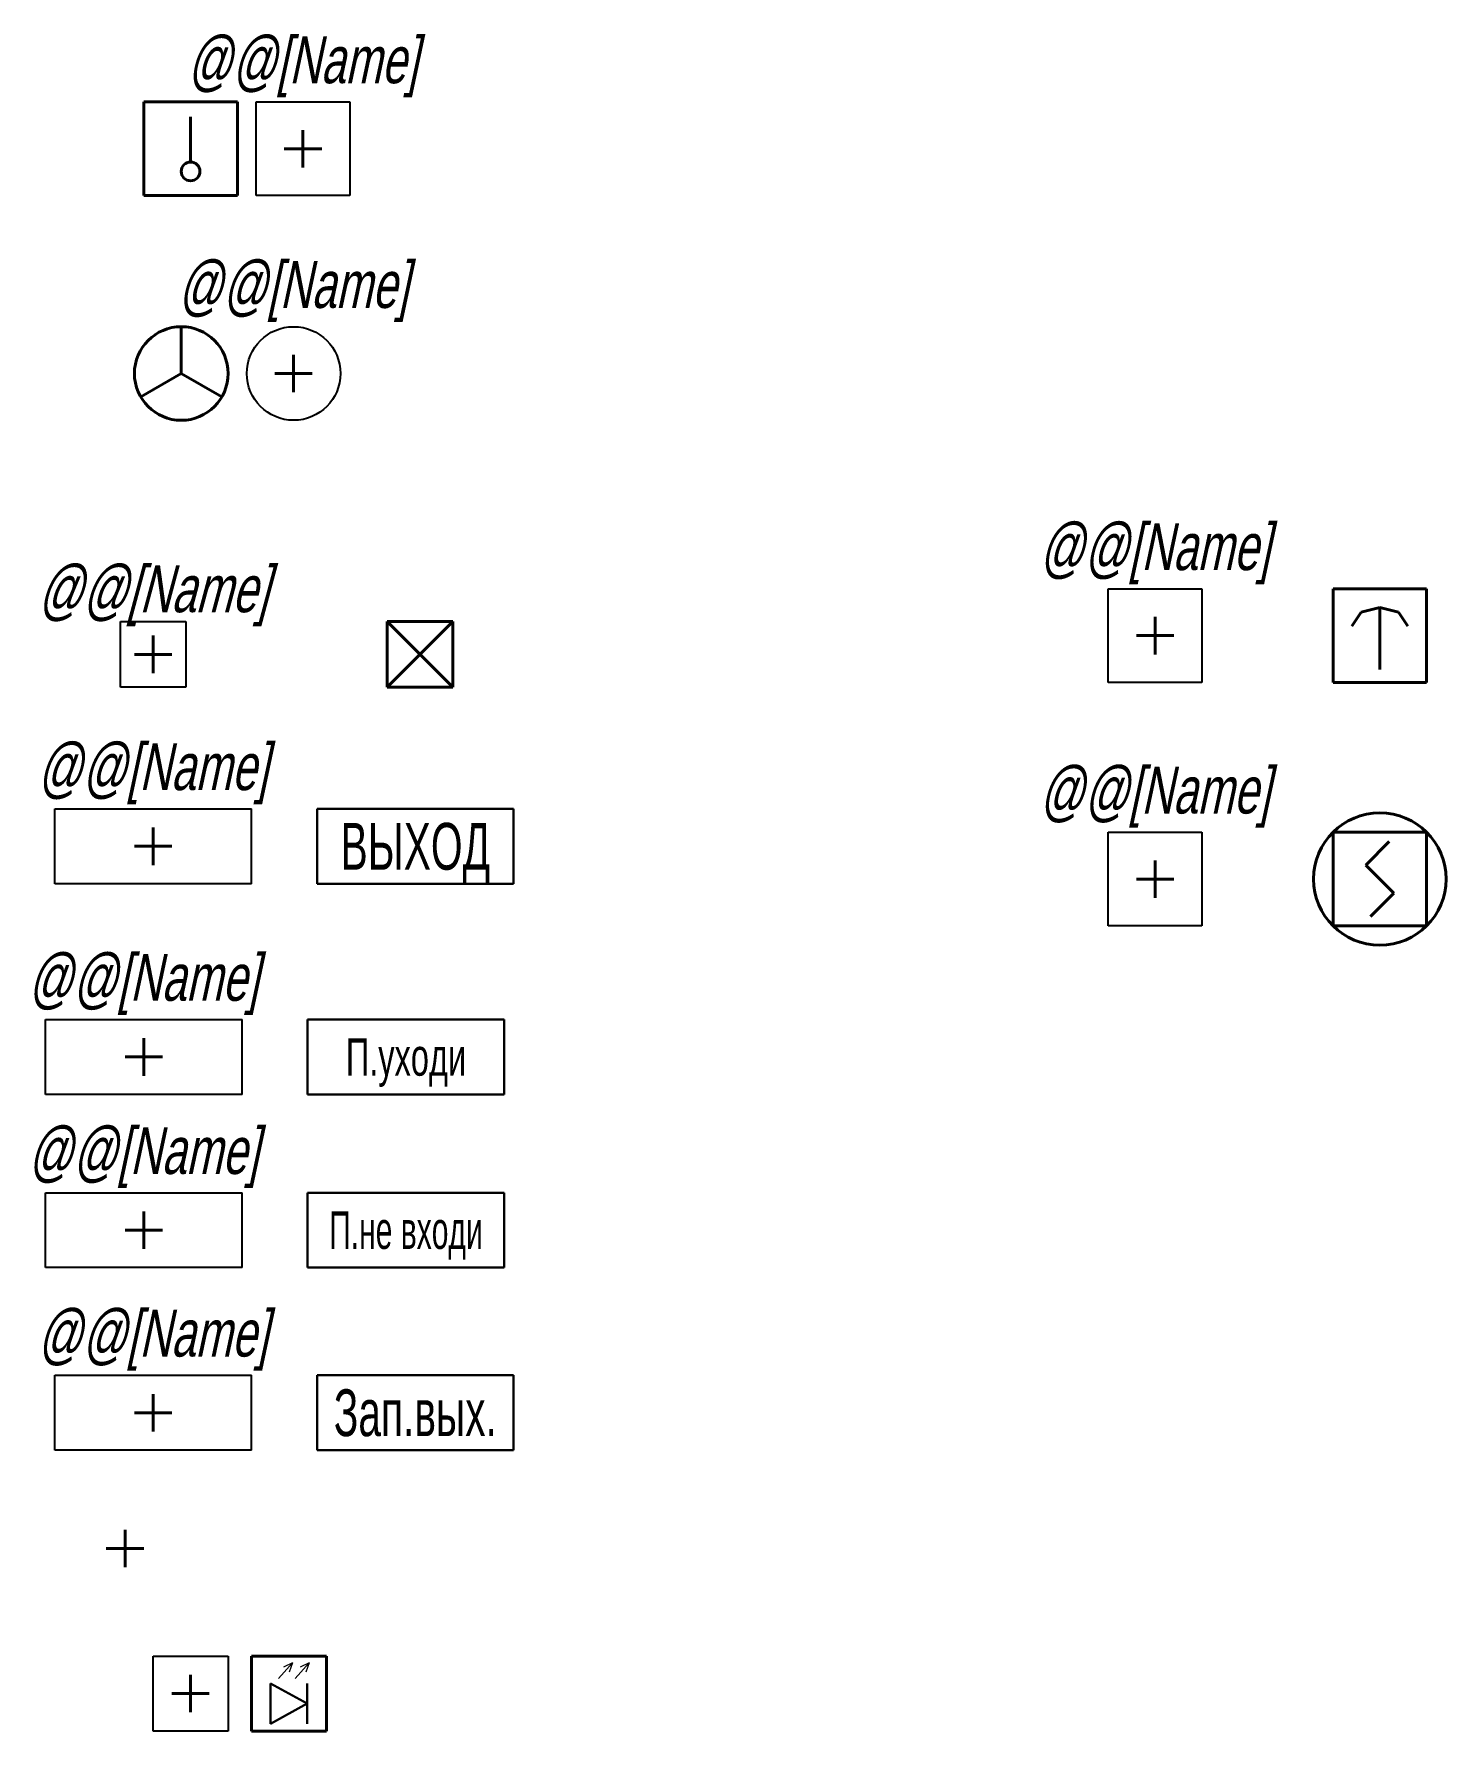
# Model space of a CAD drawing. Extents: x 29258.1 to 29333.5, y 34500 to 34590.6.
import ezdxf
from ezdxf.enums import TextEntityAlignment as Align

# ---------------------------------------------------------------- set-up
doc = ezdxf.new("R2010")
doc.units = 0
doc.header["$MEASUREMENT"] = 0
doc.layers.get('0').update_dxf_attribs({"linetype": 'CONTINUOUS'})
doc.layers.add('EL_DEVICE', color=1, linetype='CONTINUOUS', lineweight=40)
doc.layers.add('EL_DEVICE_NAME', color=7, linetype='CONTINUOUS')
doc.layers.add('SYS_DEVICE_BORDER', color=7, linetype='CONTINUOUS')
doc.styles.add('R2_5', font='_mipgost.shx', dxfattribs={"oblique": 15, "height": 2.5})

# ---------------------------------------------------------------- blocks, each defined once
blk = doc.blocks.new('PS_DAT_TERMO')
at = {"layer": 'EL_DEVICE'}
for p, q in [((-2.5, 2.5), (2.5, 2.5)), ((-2.5, -2.5), (-2.5, 2.5)), ((2.5, 2.5), (2.5, -2.5)), ((0, -0.709), (0, 1.709)), ((2.5, -2.5), (-2.5, -2.5))]:
    blk.add_line(p, q, dxfattribs=at)
blk.add_circle((0, -1.209), 0.5, dxfattribs=at)
blk = doc.blocks.new('DEVICE_CONNECTOR_SQUARE')
at = {"layer": 'EL_DEVICE'}
for p, q in [((0, 1), (0, -1)), ((-1, 0), (1, 0))]:
    blk.add_line(p, q, dxfattribs=at)
blk = doc.blocks.new('DEVICE_PS_DAT_TERMO')
at = {"layer": 'SYS_DEVICE_BORDER'}
for p, q in [((-2.5, 2.5), (2.5, 2.5)), ((-2.5, -2.5), (-2.5, 2.5)), ((2.5, 2.5), (2.5, -2.5)), ((2.5, -2.5), (-2.5, -2.5))]:
    blk.add_line(p, q, dxfattribs=at)
at = {"ltscale": 100}
blk.add_blockref('DEVICE_CONNECTOR_SQUARE', (0, 0), dxfattribs=at)
at = {"layer": 'EL_DEVICE_NAME', "style": 'R2_5', "oblique": 12, "width": 0.7}
blk.add_text('@@[Name]', height=2.5, dxfattribs=at).set_placement((0, 3.5), align=Align.CENTER)
blk = doc.blocks.new('PS_ET')
at = {"layer": 'EL_DEVICE'}
for p, q in [((0, 0), (0, 2.5)), ((-2.165, -1.25), (0, 0)), ((0, 0), (2.165, -1.25))]:
    blk.add_line(p, q, dxfattribs=at)
blk.add_circle((0, 0), 2.5, dxfattribs=at)
blk = doc.blocks.new('DEVICE_PS_ET')
at = {"layer": 'SYS_DEVICE_BORDER'}
blk.add_circle((0, 0), 2.5, dxfattribs=at)
at = {"ltscale": 100}
blk.add_blockref('DEVICE_CONNECTOR_SQUARE', (0, 0), dxfattribs=at)
at = {"layer": 'EL_DEVICE_NAME', "style": 'R2_5', "oblique": 12, "width": 0.7}
blk.add_text('@@[Name]', height=2.5, dxfattribs=at).set_placement((0, 3.5), align=Align.CENTER)
blk = doc.blocks.new('DEVICE_PS_TABLO_EXIT')
at = {"layer": 'SYS_DEVICE_BORDER', "ltscale": 100}
for p, q in [((-5.25, -2), (-5.25, 2)), ((-5.25, 2), (5.25, 2)), ((5.25, -2), (5.25, 2)), ((5.25, -2), (-5.25, -2))]:
    blk.add_line(p, q, dxfattribs=at)
at = {"ltscale": 100}
blk.add_blockref('DEVICE_CONNECTOR_SQUARE', (0, 0), dxfattribs=at)
at = {"layer": 'EL_DEVICE_NAME', "style": 'R2_5', "oblique": 12, "width": 0.7}
blk.add_text('@@[Name]', height=2.5, dxfattribs=at).set_placement((0, 3), align=Align.CENTER)
blk = doc.blocks.new('PS_TABLO_EXIT')
at = {"layer": 'EL_DEVICE', "lineweight": 30, "ltscale": 100}
for p, q in [((-5.25, -2), (-5.25, 2)), ((-5.25, 2), (5.25, 2)), ((5.25, -2), (5.25, 2)), ((5.25, -2), (-5.25, -2))]:
    blk.add_line(p, q, dxfattribs=at)
at = {"layer": 'EL_DEVICE', "lineweight": 30, "style": 'R2_5', "width": 0.65}
blk.add_text('ВЫХОД', height=2.5, dxfattribs=at).set_placement((0, 0), align=Align.MIDDLE_CENTER)
blk = doc.blocks.new('DEVICE_PS_TABLO_PUHODI')
at = {"layer": 'SYS_DEVICE_BORDER', "ltscale": 100}
for p, q in [((-5.25, -2), (-5.25, 2)), ((-5.25, 2), (5.25, 2)), ((5.25, -2), (5.25, 2)), ((5.25, -2), (-5.25, -2))]:
    blk.add_line(p, q, dxfattribs=at)
at = {"ltscale": 100}
blk.add_blockref('DEVICE_CONNECTOR_SQUARE', (0, 0), dxfattribs=at)
at = {"layer": 'EL_DEVICE_NAME', "style": 'R2_5', "oblique": 12, "width": 0.7}
blk.add_text('@@[Name]', height=2.5, dxfattribs=at).set_placement((0, 3), align=Align.CENTER)
blk = doc.blocks.new('PS_TABLO_PUHODI')
at = {"layer": 'EL_DEVICE', "lineweight": 30, "ltscale": 100}
for p, q in [((-5.25, -2), (-5.25, 2)), ((-5.25, 2), (5.25, 2)), ((5.25, -2), (5.25, 2)), ((5.25, -2), (-5.25, -2))]:
    blk.add_line(p, q, dxfattribs=at)
at = {"layer": 'EL_DEVICE', "lineweight": 30, "style": 'R2_5', "width": 0.65}
blk.add_text('П.уходи', height=2, dxfattribs=at).set_placement((0, 0), align=Align.MIDDLE_CENTER)
blk = doc.blocks.new('DEVICE_PS_TABLO_PNVHODI')
at = {"layer": 'SYS_DEVICE_BORDER', "ltscale": 100}
for p, q in [((-5.25, -2), (-5.25, 2)), ((-5.25, 2), (5.25, 2)), ((5.25, -2), (5.25, 2)), ((5.25, -2), (-5.25, -2))]:
    blk.add_line(p, q, dxfattribs=at)
at = {"ltscale": 100}
blk.add_blockref('DEVICE_CONNECTOR_SQUARE', (0, 0), dxfattribs=at)
at = {"layer": 'EL_DEVICE_NAME', "style": 'R2_5', "oblique": 12, "width": 0.7}
blk.add_text('@@[Name]', height=2.5, dxfattribs=at).set_placement((0, 3), align=Align.CENTER)
blk = doc.blocks.new('PS_TABLO_PNVHODI')
at = {"layer": 'EL_DEVICE', "lineweight": 30, "ltscale": 100}
for p, q in [((-5.25, -2), (-5.25, 2)), ((-5.25, 2), (5.25, 2)), ((5.25, -2), (5.25, 2)), ((5.25, -2), (-5.25, -2))]:
    blk.add_line(p, q, dxfattribs=at)
at = {"layer": 'EL_DEVICE', "lineweight": 30, "style": 'R2_5', "width": 0.6}
blk.add_text('П.не входи', height=2, dxfattribs=at).set_placement((0, 0), align=Align.MIDDLE_CENTER)
blk = doc.blocks.new('DEVICE_PS_TABLO_EXIT_RESERVE')
at = {"layer": 'SYS_DEVICE_BORDER', "ltscale": 100}
for p, q in [((-5.25, -2), (-5.25, 2)), ((-5.25, 2), (5.25, 2)), ((5.25, -2), (5.25, 2)), ((5.25, -2), (-5.25, -2))]:
    blk.add_line(p, q, dxfattribs=at)
at = {"ltscale": 100}
blk.add_blockref('DEVICE_CONNECTOR_SQUARE', (0, 0), dxfattribs=at)
at = {"layer": 'EL_DEVICE_NAME', "style": 'R2_5', "oblique": 12, "width": 0.7}
blk.add_text('@@[Name]', height=2.5, dxfattribs=at).set_placement((0, 3), align=Align.CENTER)
blk = doc.blocks.new('PS_TABLO_EXIT_RESERVE')
at = {"layer": 'EL_DEVICE', "lineweight": 30, "ltscale": 100}
for p, q in [((-5.25, -2), (-5.25, 2)), ((-5.25, 2), (5.25, 2)), ((5.25, -2), (5.25, 2)), ((5.25, -2), (-5.25, -2))]:
    blk.add_line(p, q, dxfattribs=at)
at = {"layer": 'EL_DEVICE', "lineweight": 30, "style": 'R2_5', "width": 0.65}
blk.add_text('Зап.вых.', height=2.5, dxfattribs=at).set_placement((0, 0), align=Align.MIDDLE_CENTER)
blk = doc.blocks.new('DEVICE_TEST')
at = {"ltscale": 100}
blk.add_blockref('DEVICE_CONNECTOR_SQUARE', (0, 0), dxfattribs=at)
blk = doc.blocks.new('DEVICE_PS_VUOS')
at = {"layer": 'SYS_DEVICE_BORDER'}
for p, q in [((-2, 2), (2, 2)), ((-2, -2), (-2, 2)), ((2, 2), (2, -2)), ((2, -2), (-2, -2))]:
    blk.add_line(p, q, dxfattribs=at)
at = {"ltscale": 100}
blk.add_blockref('DEVICE_CONNECTOR_SQUARE', (0, 0), dxfattribs=at)
blk = doc.blocks.new('PS_VUOS')
at = {"layer": 'EL_DEVICE'}
for p, q in [((-2, 2), (2, 2)), ((-2, -2), (-2, 2)), ((2, 2), (2, -2)), ((2, -2), (-2, -2))]:
    blk.add_line(p, q, dxfattribs=at)
at = {"layer": 'EL_DEVICE', "lineweight": 20}
for p, q in [((-0.562, 0.807), (0.186, 1.648)), ((0.186, 1.648), (-0.288, 1.419)), ((0.186, 1.648), (0.014, 1.15)), ((0.332, 0.807), (1.08, 1.648)), ((1.08, 1.648), (0.605, 1.419)), ((1.08, 1.648), (0.908, 1.15))]:
    blk.add_line(p, q, dxfattribs=at)
at = {"layer": 'EL_DEVICE', "lineweight": 30}
for p, q in [((-0.981, 0.535), (-0.981, -1.606)), ((0.981, -0.535), (-0.981, 0.535)), ((0.981, 0.535), (0.981, -1.606)), ((-0.981, -1.606), (0.981, -0.535))]:
    blk.add_line(p, q, dxfattribs=at)
blk = doc.blocks.new('DEVICE_PS_BRIZ')
at = {"layer": 'SYS_DEVICE_BORDER'}
for p, q in [((-1.75, 1.75), (1.75, 1.75)), ((-1.75, -1.75), (-1.75, 1.75)), ((1.75, 1.75), (1.75, -1.75)), ((1.75, -1.75), (-1.75, -1.75))]:
    blk.add_line(p, q, dxfattribs=at)
at = {"ltscale": 100}
blk.add_blockref('DEVICE_CONNECTOR_SQUARE', (0, 0), dxfattribs=at)
at = {"layer": 'EL_DEVICE_NAME', "style": 'R2_5', "oblique": 15, "width": 0.7}
blk.add_text('@@[Name]', height=2.5, dxfattribs=at).set_placement((0, 2.25), align=Align.CENTER)
blk = doc.blocks.new('PS_BRIZ')
at = {"layer": 'EL_DEVICE'}
for p, q in [((1.75, 1.75), (-1.75, -1.75)), ((-1.75, 1.75), (1.75, -1.75)), ((-1.75, 1.75), (1.75, 1.75)), ((-1.75, -1.75), (-1.75, 1.75)), ((1.75, 1.75), (1.75, -1.75)), ((1.75, -1.75), (-1.75, -1.75))]:
    blk.add_line(p, q, dxfattribs=at)
blk = doc.blocks.new('DEVICE_PS_DAT_SMOKE_FALSH2')
at = {"layer": 'SYS_DEVICE_BORDER'}
for p, q in [((-2.5, 2.5), (2.5, 2.5)), ((-2.5, -2.5), (-2.5, 2.5)), ((2.5, 2.5), (2.5, -2.5)), ((2.5, -2.5), (-2.5, -2.5))]:
    blk.add_line(p, q, dxfattribs=at)
at = {"ltscale": 100}
blk.add_blockref('DEVICE_CONNECTOR_SQUARE', (0, 0), dxfattribs=at)
at = {"layer": 'EL_DEVICE_NAME', "style": 'R2_5', "oblique": 12, "width": 0.7}
blk.add_text('@@[Name]', height=2.5, dxfattribs=at).set_placement((0, 3.5), align=Align.CENTER)
blk = doc.blocks.new('PS_DAT_SMOKE_FALSH2')
at = {"layer": 'EL_DEVICE'}
for p, q in [((-2.5, 2.5), (2.5, 2.5)), ((-2.5, -2.5), (-2.5, 2.5)), ((0.5, 2), (-0.75, 0.75)), ((2.5, 2.5), (2.5, -2.5)), ((-0.75, 0.75), (0.75, -0.75)), ((0.75, -0.75), (-0.5, -2)), ((2.5, -2.5), (-2.5, -2.5))]:
    blk.add_line(p, q, dxfattribs=at)
at = {"layer": 'EL_DEVICE', "ltscale": 100}
blk.add_circle((0, 0), 3.536, dxfattribs=at)
blk = doc.blocks.new('PS_DAT_EDU')
at = {"layer": 'EL_DEVICE', "color": 30}
for p, q in [((-2.5, 2.5), (2.5, 2.5)), ((-2.5, -2.5), (-2.5, 2.5)), ((2.5, 2.5), (2.5, -2.5)), ((0, 1.5), (0, -1.813)), ((2.5, -2.5), (-2.5, -2.5))]:
    blk.add_line(p, q, dxfattribs=at)
at = {"layer": 'EL_DEVICE', "color": 30, "ltscale": 100}
for p, q in [((-1.5, 0.5), (-1, 1.25)), ((-1, 1.25), (0, 1.5)), ((1, 1.25), (0, 1.5)), ((1.5, 0.5), (1, 1.25))]:
    blk.add_line(p, q, dxfattribs=at)
blk = doc.blocks.new('DEVICE_PS_DAT_EDU')
at = {"layer": 'SYS_DEVICE_BORDER'}
for p, q in [((-2.5, 2.5), (2.5, 2.5)), ((-2.5, -2.5), (-2.5, 2.5)), ((2.5, 2.5), (2.5, -2.5)), ((2.5, -2.5), (-2.5, -2.5))]:
    blk.add_line(p, q, dxfattribs=at)
at = {"ltscale": 100}
blk.add_blockref('DEVICE_CONNECTOR_SQUARE', (0, 0), dxfattribs=at)
at = {"layer": 'EL_DEVICE_NAME', "style": 'R2_5', "oblique": 12, "width": 0.7}
blk.add_text('@@[Name]', height=2.5, dxfattribs=at).set_placement((0, 3.5), align=Align.CENTER)

msp = doc.modelspace()

# ---------------------------------------------------------------- block references
at = {"ltscale": 100}
for name, p in [('DEVICE_PS_DAT_TERMO', (29272.5, 34584.5)), ('PS_DAT_TERMO', (29266.5, 34584.5)), ('DEVICE_PS_ET', (29272, 34572.5)), ('PS_ET', (29266, 34572.5)), ('DEVICE_PS_DAT_EDU', (29318, 34558.5)), ('DEVICE_PS_BRIZ', (29264.5, 34557.5)), ('PS_DAT_EDU', (29330, 34558.5)), ('PS_BRIZ', (29278.75, 34557.5)), ('DEVICE_PS_TABLO_EXIT', (29264.5, 34547.25)), ('DEVICE_PS_DAT_SMOKE_FALSH2', (29318, 34545.5)), ('PS_TABLO_EXIT', (29278.5, 34547.25)), ('PS_DAT_SMOKE_FALSH2', (29330, 34545.5)), ('DEVICE_PS_TABLO_PUHODI', (29264, 34536)), ('PS_TABLO_PUHODI', (29278, 34536)), ('DEVICE_PS_TABLO_PNVHODI', (29264, 34526.75)), ('PS_TABLO_PNVHODI', (29278, 34526.75)), ('DEVICE_PS_TABLO_EXIT_RESERVE', (29264.5, 34517)), ('PS_TABLO_EXIT_RESERVE', (29278.5, 34517)), ('DEVICE_TEST', (29263, 34509.75)), ('DEVICE_PS_VUOS', (29266.5, 34502)), ('PS_VUOS', (29271.75, 34502))]:
    msp.add_blockref(name, p, dxfattribs=at)

doc.saveas('drawing.dxf')
